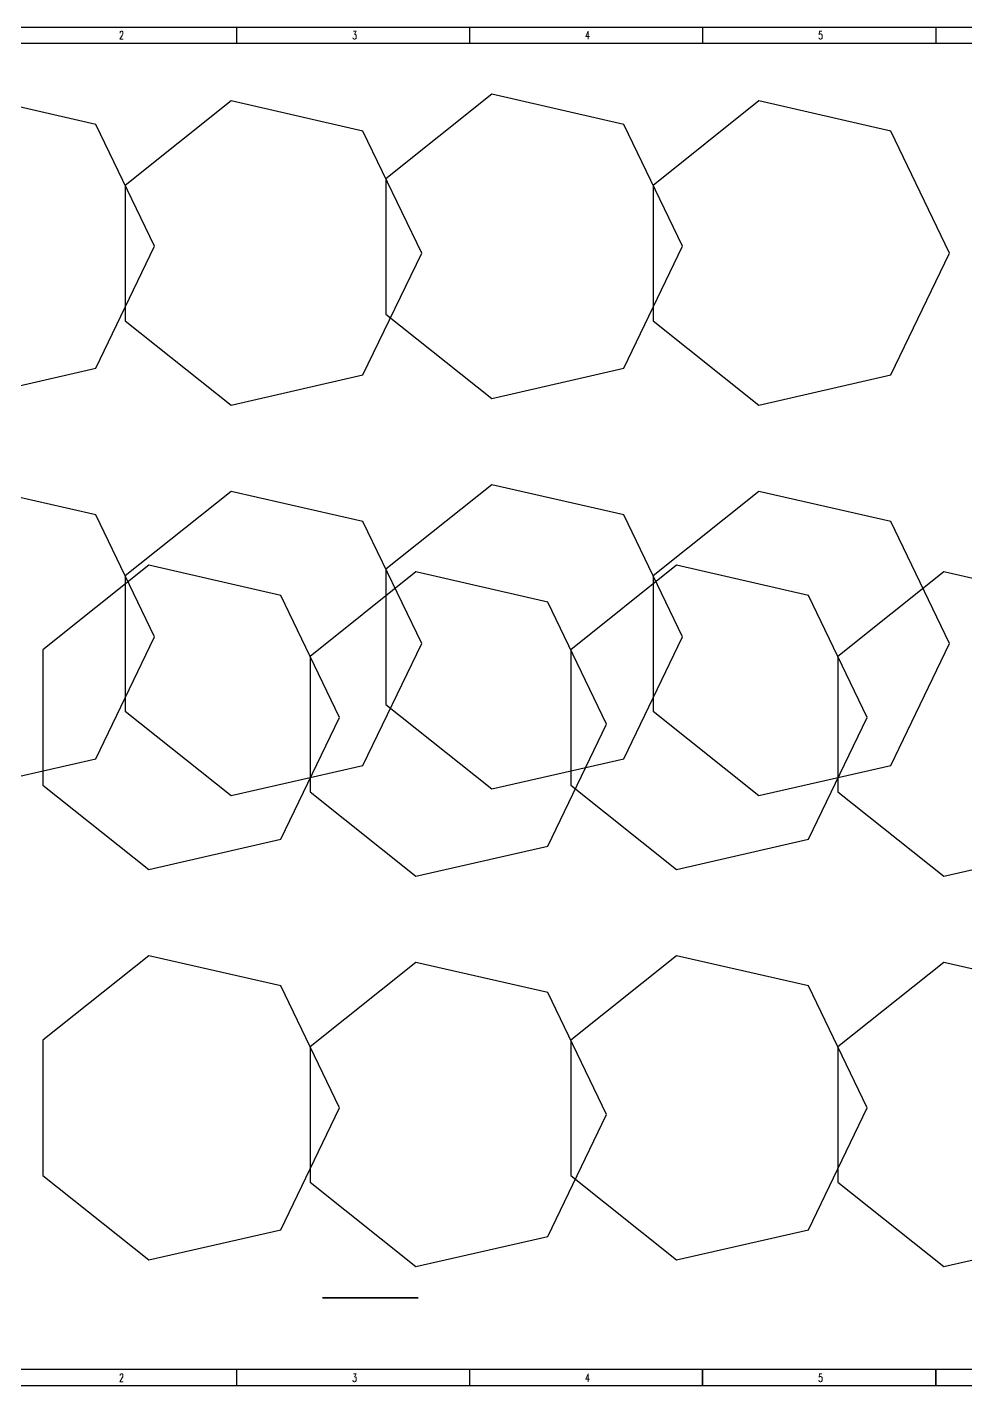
# Model space of a CAD drawing. Extents: x 288665 to 326723, y -93974 to -72949.
# Drawn here: x 301596 to 316120, y -93974 to -72949 of the extents above; entities that cross this region are included whole.
import ezdxf

# ---------------------------------------------------------------- set-up
doc = ezdxf.new("R2010")
doc.units = 0
doc.layers.get('0').update_dxf_attribs({"linetype": 'CONTINUOUS'})
doc.layers.add('B版云线202106', color=2, linetype='CONTINUOUS')
doc.layers.add('文字', color=4, linetype='CONTINUOUS')
doc.styles.add('HZ', font='TXT.shx', dxfattribs={"width": 0.7, "bigfont": 'hz.shx'})

# ---------------------------------------------------------------- blocks, each defined once
blk = doc.blocks.new('tk2')
at = {"color": 4, "flags": 128}
for points in [[(89525, -525783), (119250, -525783)], [(97362, -525783), (97362, -526033)], [(100968, -525783), (100968, -526033)], [(104574, -525783), (104574, -526033)], [(108180, -525783), (108180, -526033)], [(97362, -546558), (97362, -546808)], [(100968, -546558), (100968, -546808)], [(104574, -546558), (104574, -546808)], [(108180, -546558), (108180, -546808)], [(119250, -546808), (89525, -546808)]]:
    blk.add_lwpolyline(points, dxfattribs=at)
blk.add_lwpolyline([(90150, -526033), (118998, -526033), (118998, -546558), (90150, -546558)], close=True)
at = {"flags": 128}
for points in [[(104574, -546808), (104574, -546558)], [(108180, -546808), (108180, -546558)]]:
    blk.add_lwpolyline(points, dxfattribs=at)
at = {"color": 0, "style": 'HZ', "width": 0.7}
for s, p in [('2', (95544, -525971)), ('3', (99150, -525971)), ('4', (102756, -525971)), ('5', (106362, -525971)), ('2', (95544, -546746)), ('3', (99150, -546746)), ('4', (102756, -546746)), ('5', (106362, -546746))]:
    blk.add_text(s, height=125, dxfattribs=at).set_placement(p)

msp = doc.modelspace()

# ---------------------------------------------------------------- linework, layer by layer
for points in [[(296998, -72949), (326723, -72949), (326723, -93974), (296998, -93974)], [(303567, -76340), (302659, -74453), (300617, -73987), (298979, -75293), (298979, -77388), (300617, -78694), (302659, -78227)], [(311735, -76340), (310827, -74453), (308785, -73987), (307147, -75293), (307147, -77388), (308785, -78694), (310827, -78227)], [(307701, -76444), (306792, -74557), (304751, -74091), (303113, -75397), (303113, -77491), (304751, -78797), (306792, -78331)], [(315869, -76444), (314960, -74557), (312918, -74091), (311281, -75397), (311281, -77491), (312918, -78797), (314960, -78331)], [(303567, -82383), (302659, -80496), (300617, -80030), (298979, -81336), (298979, -83431), (300617, -84736), (302659, -84270)], [(311735, -82383), (310827, -80496), (308785, -80030), (307147, -81336), (307147, -83431), (308785, -84736), (310827, -84270)], [(307701, -82487), (306792, -80600), (304751, -80134), (303113, -81440), (303113, -83534), (304751, -84840), (306792, -84374)], [(315869, -82487), (314960, -80600), (312918, -80134), (311281, -81440), (311281, -83534), (312918, -84840), (314960, -84374)], [(306428, -83629), (305519, -81742), (303477, -81276), (301840, -82582), (301840, -84676), (303477, -85982), (305519, -85516)], [(314596, -83629), (313687, -81742), (311645, -81276), (310008, -82582), (310008, -84676), (311645, -85982), (313687, -85516)], [(310562, -83733), (309653, -81846), (307611, -81379), (305974, -82685), (305974, -84780), (307611, -86086), (309653, -85620)], [(318730, -83733), (317821, -81846), (315779, -81379), (314142, -82685), (314142, -84780), (315779, -86086), (317821, -85620)], [(306428, -89672), (305519, -87785), (303477, -87319), (301840, -88625), (301840, -90719), (303477, -92025), (305519, -91559)], [(310562, -89776), (309653, -87888), (307611, -87422), (305974, -88728), (305974, -90823), (307611, -92129), (309653, -91663)], [(314596, -89672), (313687, -87785), (311645, -87319), (310008, -88625), (310008, -90719), (311645, -92025), (313687, -91559)], [(318730, -89776), (317821, -87888), (315779, -87422), (314142, -88728), (314142, -90823), (315779, -92129), (317821, -91663)]]:
    msp.add_lwpolyline(points, close=True)
at = {"layer": '文字', "color": 4, "const_width": 25, "flags": 128}
msp.add_lwpolyline([(306163, -92613), (307649, -92613)], dxfattribs=at)

# ---------------------------------------------------------------- block references
at = {"layer": 'B版云线202106'}
msp.add_blockref('tk2', (207474, 452835), dxfattribs=at)

doc.saveas('drawing.dxf')
